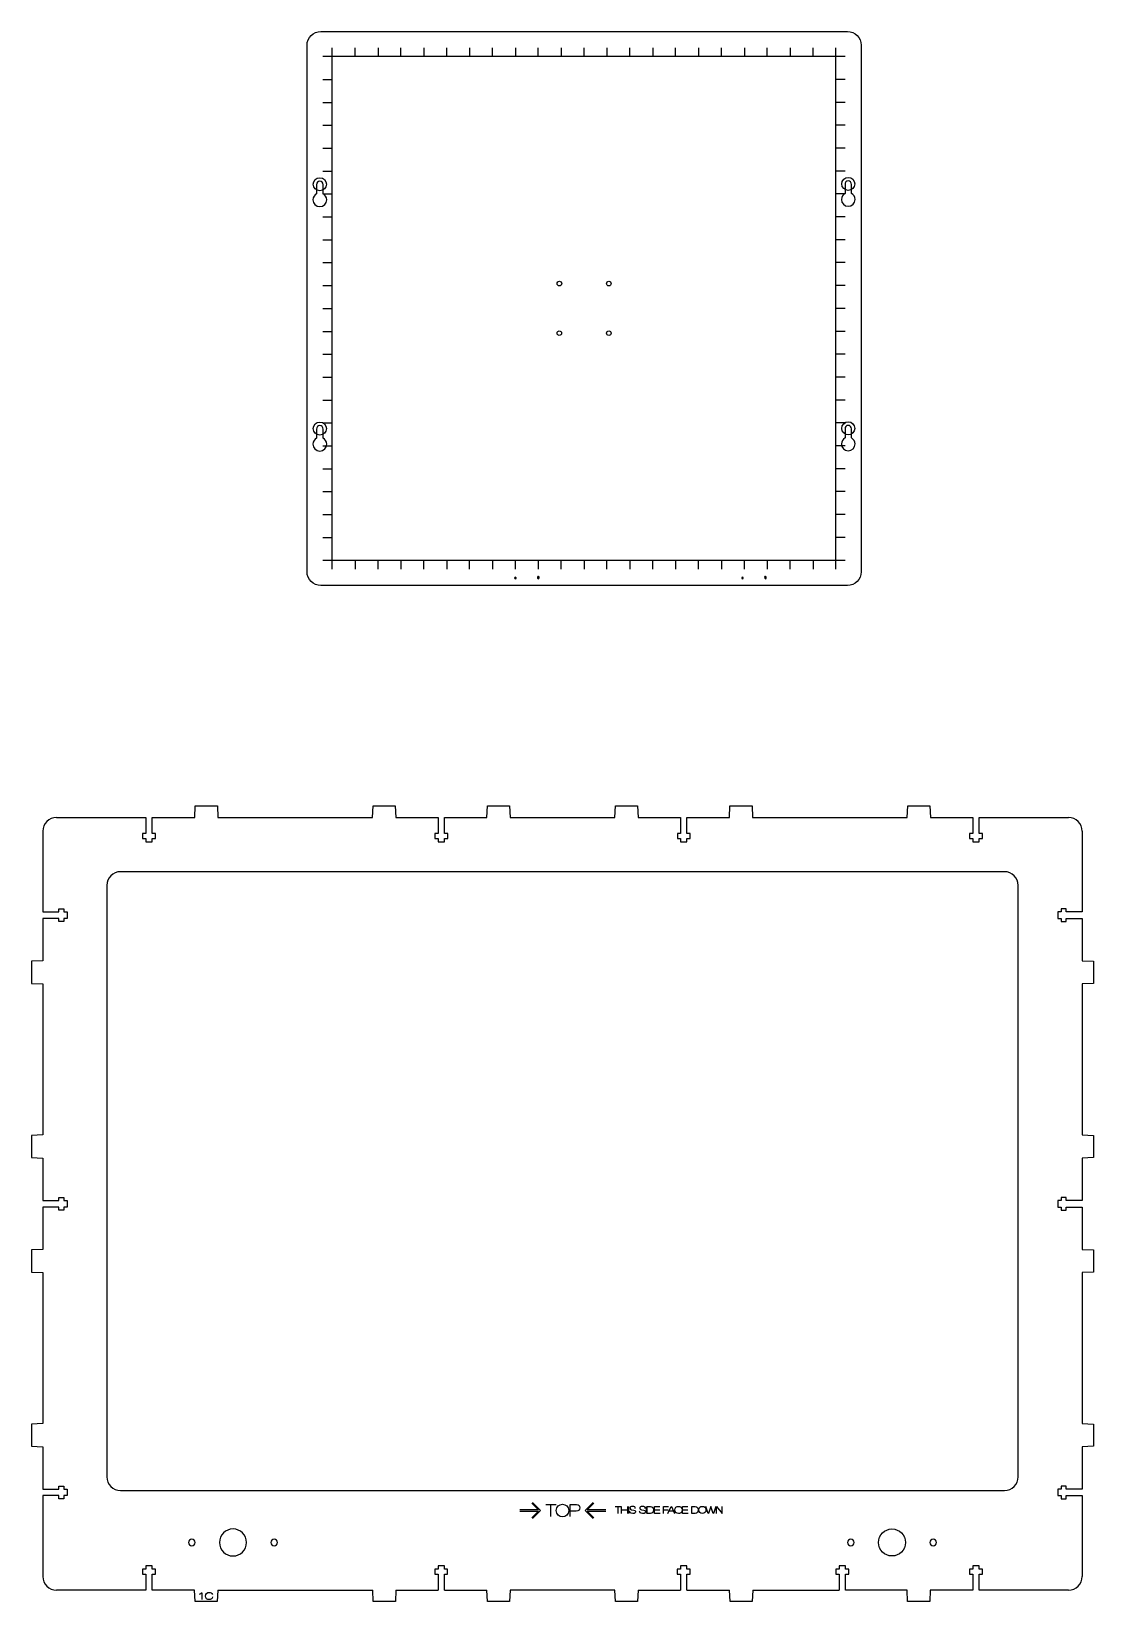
# Model space of a CAD drawing. Extents: x -1581 to 572, y -350 to 1591.
# Drawn here: x -1178 to -714, y 906 to 1591 of the extents above; entities that cross this region are included whole.
import ezdxf

# ---------------------------------------------------------------- set-up
doc = ezdxf.new("R2010")
doc.units = 0
doc.layers.add('Cuts', color=1, linetype='Continuous', lineweight=25, true_color=0xff0000)
doc.layers.add('Text', color=5, linetype='Continuous', lineweight=25, true_color=0x0000ff)
doc.layers.add('GRAPHIX', color=7, linetype='Continuous', true_color=0xffffff)

msp = doc.modelspace()

# ---------------------------------------------------------------- linework, layer by layer
at = {"layer": 'Cuts', "color": 1, "lineweight": 25, "true_color": 0xff0000}
for p, q in [((-1106.65, 1248.09), (-1106.45, 1253.07)), ((-1106.45, 1253.07), (-1096.76, 1253.07)), ((-1096.76, 1253.07), (-1096.55, 1248.09)), ((-1028.95, 1248.09), (-1028.74, 1253.07)), ((-1028.74, 1253.07), (-1019.05, 1253.07)), ((-1019.05, 1253.07), (-1018.85, 1248.09)), ((-978.98, 1248.09), (-978.77, 1253.07)), ((-978.77, 1253.07), (-969.08, 1253.07)), ((-969.08, 1253.07), (-968.88, 1248.09)), ((-923.08, 1248.09), (-922.88, 1253.07)), ((-922.88, 1253.07), (-913.19, 1253.07)), ((-913.19, 1253.07), (-912.98, 1248.09)), ((-873.1, 1248.09), (-872.89, 1253.07)), ((-872.89, 1253.07), (-863.2, 1253.07)), ((-863.2, 1253.07), (-863, 1248.09)), ((-795.41, 1248.09), (-795.2, 1253.07)), ((-795.2, 1253.07), (-785.51, 1253.07)), ((-785.51, 1253.07), (-785.31, 1248.09)), ((-1173, 1242.09), (-1173, 1206.8)), ((-1167, 1248.09), (-1128, 1248.09)), ((-1128, 1248.09), (-1128, 1241.07)), ((-1125.2, 1241.07), (-1125.2, 1248.09)), ((-1125.2, 1248.09), (-1106.65, 1248.09)), ((-1096.55, 1248.09), (-1028.95, 1248.09)), ((-1018.85, 1248.09), (-1000.33, 1248.09)), ((-1000.33, 1248.09), (-1000.33, 1241.07)), ((-997.53, 1241.07), (-997.53, 1248.09)), ((-997.53, 1248.09), (-978.98, 1248.09)), ((-968.88, 1248.09), (-923.08, 1248.09)), ((-912.98, 1248.09), (-894.43, 1248.09)), ((-894.43, 1248.09), (-894.43, 1241.07)), ((-891.63, 1241.07), (-891.63, 1248.09)), ((-891.63, 1248.09), (-873.1, 1248.09)), ((-863, 1248.09), (-795.41, 1248.09)), ((-785.31, 1248.09), (-766.76, 1248.09)), ((-766.76, 1248.09), (-766.76, 1241.07)), ((-763.96, 1241.07), (-763.96, 1248.09)), ((-763.96, 1248.09), (-725, 1248.09)), ((-719, 1242.09), (-719, 1206.8)), ((-1128, 1241.07), (-1129.4, 1241.07)), ((-1129.4, 1241.07), (-1129.4, 1238.87)), ((-1129.4, 1238.87), (-1128, 1238.87)), ((-1128, 1238.87), (-1128, 1237.43)), ((-1128, 1237.43), (-1125.2, 1237.43)), ((-1123.8, 1241.07), (-1125.2, 1241.07)), ((-1125.2, 1237.43), (-1125.2, 1238.87)), ((-1125.2, 1238.87), (-1123.8, 1238.87)), ((-1123.8, 1238.87), (-1123.8, 1241.07)), ((-1000.33, 1241.07), (-1001.73, 1241.07)), ((-1001.73, 1241.07), (-1001.73, 1238.87)), ((-1001.73, 1238.87), (-1000.33, 1238.87)), ((-1000.33, 1238.87), (-1000.33, 1237.43)), ((-1000.33, 1237.43), (-997.53, 1237.43)), ((-996.13, 1241.07), (-997.53, 1241.07)), ((-997.53, 1237.43), (-997.53, 1238.87)), ((-997.53, 1238.87), (-996.13, 1238.87)), ((-996.13, 1238.87), (-996.13, 1241.07)), ((-894.43, 1241.07), (-895.83, 1241.07)), ((-895.83, 1241.07), (-895.83, 1238.87)), ((-895.83, 1238.87), (-894.43, 1238.87)), ((-894.43, 1238.87), (-894.43, 1237.43)), ((-894.43, 1237.43), (-891.63, 1237.43)), ((-890.23, 1241.07), (-891.63, 1241.07)), ((-891.63, 1237.43), (-891.63, 1238.87)), ((-891.63, 1238.87), (-890.23, 1238.87)), ((-890.23, 1238.87), (-890.23, 1241.07)), ((-766.76, 1241.07), (-768.16, 1241.07)), ((-768.16, 1241.07), (-768.16, 1238.87)), ((-768.16, 1238.87), (-766.76, 1238.87)), ((-766.76, 1238.87), (-766.76, 1237.43)), ((-766.76, 1237.43), (-763.96, 1237.43)), ((-762.56, 1241.07), (-763.96, 1241.07)), ((-763.96, 1237.43), (-763.96, 1238.87)), ((-763.96, 1238.87), (-762.56, 1238.87)), ((-762.56, 1238.87), (-762.56, 1241.07)), ((-1165.98, 1206.8), (-1165.98, 1208.2)), ((-1165.98, 1208.2), (-1163.78, 1208.2)), ((-1163.78, 1208.2), (-1163.78, 1206.8)), ((-726.01, 1208.2), (-728.21, 1208.2)), ((-728.21, 1208.2), (-728.21, 1206.8)), ((-726.01, 1206.8), (-726.01, 1208.2)), ((-1173, 1206.8), (-1165.98, 1206.8)), ((-1165.98, 1204), (-1173, 1204)), ((-1173, 1204), (-1173, 1185.45)), ((-1165.98, 1202.6), (-1165.98, 1204)), ((-1163.78, 1202.6), (-1165.98, 1202.6)), ((-1163.78, 1206.8), (-1162.34, 1206.8)), ((-1162.34, 1204), (-1163.78, 1204)), ((-1163.78, 1204), (-1163.78, 1202.6)), ((-1162.34, 1206.8), (-1162.34, 1204)), ((-728.21, 1206.8), (-729.66, 1206.8)), ((-729.66, 1206.8), (-729.66, 1204)), ((-729.66, 1204), (-728.21, 1204)), ((-728.21, 1204), (-728.21, 1202.6)), ((-728.21, 1202.6), (-726.01, 1202.6)), ((-719, 1206.8), (-726.01, 1206.8)), ((-726.01, 1202.6), (-726.01, 1204)), ((-726.01, 1204), (-719, 1204)), ((-719, 1204), (-719, 1185.45)), ((-1173, 1185.45), (-1177.98, 1185.24)), ((-1177.98, 1185.24), (-1177.98, 1175.55)), ((-719, 1185.45), (-714.02, 1185.24)), ((-714.02, 1185.24), (-714.02, 1175.55)), ((-1177.98, 1175.55), (-1173, 1175.35)), ((-1173, 1175.35), (-1173, 1109.37)), ((-714.02, 1175.55), (-719, 1175.35)), ((-719, 1175.35), (-719, 1109.37)), ((-1173, 1109.37), (-1177.98, 1109.17)), ((-1177.98, 1109.17), (-1177.98, 1099.47)), ((-719, 1109.37), (-714.02, 1109.17)), ((-714.02, 1109.17), (-714.02, 1099.48)), ((-1177.98, 1099.47), (-1173, 1099.27)), ((-1173, 1099.27), (-1173, 1080.72)), ((-714.02, 1099.48), (-719, 1099.27)), ((-719, 1099.27), (-719, 1080.72)), ((-1173, 1080.72), (-1165.98, 1080.72)), ((-1165.98, 1077.92), (-1173, 1077.92)), ((-1173, 1077.92), (-1173, 1059.37)), ((-1165.98, 1080.72), (-1165.98, 1082.12)), ((-1165.98, 1082.12), (-1163.78, 1082.12)), ((-1165.98, 1076.52), (-1165.98, 1077.92)), ((-1163.78, 1082.12), (-1163.78, 1080.72)), ((-1163.78, 1080.72), (-1162.34, 1080.72)), ((-1162.34, 1077.92), (-1163.78, 1077.92)), ((-1163.78, 1077.92), (-1163.78, 1076.52)), ((-1162.34, 1080.72), (-1162.34, 1077.92)), ((-728.21, 1080.72), (-729.66, 1080.72)), ((-729.66, 1080.72), (-729.66, 1077.92)), ((-729.66, 1077.92), (-728.21, 1077.92)), ((-726.01, 1082.12), (-728.21, 1082.12)), ((-728.21, 1082.12), (-728.21, 1080.72)), ((-728.21, 1077.92), (-728.21, 1076.52)), ((-726.01, 1080.72), (-726.01, 1082.12)), ((-719, 1080.72), (-726.01, 1080.72)), ((-726.01, 1076.52), (-726.01, 1077.92)), ((-726.01, 1077.92), (-719, 1077.92)), ((-719, 1077.92), (-719, 1059.37)), ((-1163.78, 1076.52), (-1165.98, 1076.52)), ((-728.21, 1076.52), (-726.01, 1076.52)), ((-1173, 1059.37), (-1177.98, 1059.17)), ((-1177.98, 1059.17), (-1177.98, 1049.47)), ((-719, 1059.37), (-714.02, 1059.17)), ((-714.02, 1059.17), (-714.02, 1049.48)), ((-1177.98, 1049.47), (-1173, 1049.27)), ((-714.02, 1049.48), (-719, 1049.27)), ((-1173, 1049.27), (-1173, 983.29)), ((-719, 1049.27), (-719, 983.3)), ((-1173, 983.29), (-1177.98, 983.09)), ((-1177.98, 983.09), (-1177.98, 973.4)), ((-719, 983.3), (-714.02, 983.09)), ((-714.02, 983.09), (-714.02, 973.4)), ((-1177.98, 973.4), (-1173, 973.19)), ((-1173, 973.19), (-1173, 954.64)), ((-714.02, 973.4), (-719, 973.2)), ((-719, 973.2), (-719, 954.65)), ((-1173, 954.64), (-1165.98, 954.64)), ((-1165.98, 954.64), (-1165.98, 956.04)), ((-1165.98, 956.04), (-1163.78, 956.04)), ((-1163.78, 956.04), (-1163.78, 954.64)), ((-1163.78, 954.64), (-1162.34, 954.64)), ((-1162.34, 954.64), (-1162.34, 951.84)), ((-728.21, 954.65), (-729.66, 954.65)), ((-729.66, 954.65), (-729.66, 951.85)), ((-726.01, 956.05), (-728.21, 956.05)), ((-728.21, 956.05), (-728.21, 954.65)), ((-726.01, 954.65), (-726.01, 956.05)), ((-719, 954.65), (-726.01, 954.65)), ((-1165.98, 951.84), (-1173, 951.84)), ((-1173, 951.84), (-1173, 916.55)), ((-1165.98, 950.44), (-1165.98, 951.84)), ((-1163.78, 950.44), (-1165.98, 950.44)), ((-1162.34, 951.84), (-1163.78, 951.84)), ((-1163.78, 951.84), (-1163.78, 950.44)), ((-729.66, 951.85), (-728.21, 951.85)), ((-728.21, 951.85), (-728.21, 950.45)), ((-728.21, 950.45), (-726.01, 950.45)), ((-726.01, 950.45), (-726.01, 951.85)), ((-726.01, 951.85), (-719, 951.85)), ((-719, 951.85), (-719, 916.55)), ((-1128.04, 919.77), (-1129.44, 919.77)), ((-1129.44, 919.77), (-1129.44, 917.57)), ((-1125.24, 921.21), (-1128.04, 921.21)), ((-1128.04, 921.21), (-1128.04, 919.77)), ((-1125.24, 919.77), (-1125.24, 921.21)), ((-1123.84, 919.77), (-1125.24, 919.77)), ((-1123.84, 917.57), (-1123.84, 919.77)), ((-1000.37, 919.77), (-1001.77, 919.77)), ((-1001.77, 919.77), (-1001.77, 917.57)), ((-997.57, 921.21), (-1000.37, 921.21)), ((-1000.37, 921.21), (-1000.37, 919.77)), ((-997.57, 919.77), (-997.57, 921.21)), ((-996.17, 919.77), (-997.57, 919.77)), ((-996.17, 917.57), (-996.17, 919.77)), ((-894.47, 919.77), (-895.87, 919.77)), ((-895.87, 919.77), (-895.87, 917.57)), ((-891.67, 921.21), (-894.47, 921.21)), ((-894.47, 921.21), (-894.47, 919.77)), ((-891.67, 919.77), (-891.67, 921.21)), ((-890.27, 919.77), (-891.67, 919.77)), ((-890.27, 917.57), (-890.27, 919.77)), ((-825.19, 919.77), (-826.59, 919.77)), ((-826.59, 919.77), (-826.59, 917.57)), ((-822.39, 921.21), (-825.19, 921.21)), ((-825.19, 921.21), (-825.19, 919.77)), ((-822.39, 919.77), (-822.39, 921.21)), ((-820.99, 919.77), (-822.39, 919.77)), ((-820.99, 917.57), (-820.99, 919.77)), ((-766.8, 919.77), (-768.2, 919.77)), ((-768.2, 919.77), (-768.2, 917.57)), ((-764, 921.21), (-766.8, 921.21)), ((-766.8, 921.21), (-766.8, 919.77)), ((-764, 919.77), (-764, 921.21)), ((-762.59, 919.77), (-764, 919.77)), ((-762.59, 917.57), (-762.59, 919.77)), ((-1129.44, 917.57), (-1128.04, 917.57)), ((-1128.04, 917.57), (-1128.04, 910.55)), ((-1125.24, 910.55), (-1125.24, 917.57)), ((-1125.24, 917.57), (-1123.84, 917.57)), ((-1001.77, 917.57), (-1000.37, 917.57)), ((-1000.37, 917.57), (-1000.37, 910.55)), ((-997.57, 910.55), (-997.57, 917.57)), ((-997.57, 917.57), (-996.17, 917.57)), ((-895.87, 917.57), (-894.47, 917.57)), ((-894.47, 917.57), (-894.47, 910.55)), ((-891.67, 910.55), (-891.67, 917.57)), ((-891.67, 917.57), (-890.27, 917.57)), ((-826.59, 917.57), (-825.19, 917.57)), ((-825.19, 917.57), (-825.19, 910.55)), ((-822.39, 910.55), (-822.39, 917.57)), ((-822.39, 917.57), (-820.99, 917.57)), ((-768.2, 917.57), (-766.8, 917.57)), ((-766.8, 917.57), (-766.8, 910.55)), ((-764, 910.55), (-764, 917.57)), ((-764, 917.57), (-762.59, 917.57)), ((-1128.04, 910.55), (-1167, 910.55)), ((-1106.69, 910.55), (-1125.24, 910.55)), ((-1106.49, 905.57), (-1106.69, 910.55)), ((-1096.8, 905.57), (-1106.49, 905.57)), ((-1096.59, 910.55), (-1096.8, 905.57)), ((-1096.59, 910.55), (-1028.88, 910.55)), ((-1028.67, 905.57), (-1028.88, 910.55)), ((-1018.98, 905.57), (-1028.67, 905.57)), ((-1018.78, 910.55), (-1018.98, 905.57)), ((-1018.78, 910.55), (-1000.37, 910.55)), ((-997.57, 910.55), (-979.02, 910.55)), ((-978.81, 905.57), (-979.02, 910.55)), ((-969.12, 905.57), (-978.81, 905.57)), ((-968.92, 910.55), (-969.12, 905.57)), ((-941.98, 910.55), (-968.92, 910.55)), ((-923.12, 910.55), (-950.06, 910.55)), ((-922.92, 905.57), (-923.12, 910.55)), ((-913.22, 905.57), (-922.92, 905.57)), ((-913.02, 910.55), (-913.22, 905.57)), ((-913.02, 910.55), (-894.47, 910.55)), ((-891.67, 910.55), (-873.03, 910.55)), ((-872.82, 905.57), (-873.03, 910.55)), ((-863.13, 905.57), (-872.82, 905.57)), ((-862.92, 910.55), (-863.13, 905.57)), ((-862.92, 910.55), (-825.19, 910.55)), ((-795.45, 910.55), (-822.39, 910.55)), ((-795.24, 905.57), (-795.45, 910.55)), ((-785.55, 905.57), (-795.24, 905.57)), ((-785.35, 910.55), (-785.55, 905.57)), ((-766.8, 910.55), (-785.35, 910.55)), ((-725, 910.55), (-764, 910.55))]:
    msp.add_line(p, q, dxfattribs=at)
for points in [[(-1051.57, 1591.39), (-821.57, 1591.39)], [(-1057.58, 1355.39), (-1057.58, 1585.39)], [(-815.57, 1585.39), (-815.57, 1355.39)], [(-1053.39, 1524.45), (-1053.39, 1520.45)], [(-1050.59, 1520.45), (-1050.59, 1524.45)], [(-822.57, 1524.59), (-822.57, 1520.59)], [(-819.77, 1520.59), (-819.77, 1524.59)], [(-1053.39, 1417.72), (-1053.39, 1413.72)], [(-1050.59, 1413.72), (-1050.59, 1417.72)], [(-822.57, 1417.82), (-822.57, 1413.82)], [(-819.77, 1413.82), (-819.77, 1417.82)], [(-821.57, 1349.39), (-1051.57, 1349.39), (-1051.57, 1349.39)], [(-880.67, 1224.38), (-1139, 1224.38)], [(-753, 1224.38), (-1011.33, 1224.38)], [(-1145, 1218.38), (-1145, 960.13)], [(-747, 960.13), (-747, 1218.38), (-747, 1218.38)], [(-1139, 954.13), (-880.67, 954.13)], [(-1011.33, 954.13), (-753, 954.13)]]:
    msp.add_lwpolyline(points, dxfattribs=at)
for points in [[(-1057.58, 1585.39), (-1057.58, 1588.71), (-1054.89, 1591.39), (-1051.57, 1591.39)], [(-821.57, 1591.39), (-818.26, 1591.39), (-815.57, 1588.71), (-815.57, 1585.39)], [(-1051.99, 1525.95), (-1052.82, 1525.95), (-1053.39, 1525.28), (-1053.39, 1524.45)], [(-1050.59, 1524.45), (-1050.59, 1525.28), (-1051.16, 1525.95), (-1051.99, 1525.95)], [(-821.17, 1526.09), (-821.99, 1526.09), (-822.57, 1525.42), (-822.57, 1524.59)], [(-819.77, 1524.59), (-819.77, 1525.42), (-820.34, 1526.09), (-821.17, 1526.09)], [(-1053.39, 1520.45), (-1054.28, 1519.93), (-1054.99, 1518.96), (-1054.99, 1517.85)], [(-1054.99, 1517.85), (-1054.99, 1516.2), (-1053.65, 1514.85), (-1051.99, 1514.85)], [(-1051.99, 1514.85), (-1050.33, 1514.85), (-1048.99, 1516.2), (-1048.99, 1517.85)], [(-1048.99, 1517.85), (-1048.99, 1518.96), (-1049.69, 1519.93), (-1050.59, 1520.45)], [(-822.57, 1520.59), (-823.46, 1520.07), (-824.17, 1519.11), (-824.17, 1518)], [(-824.17, 1518), (-824.17, 1516.34), (-822.82, 1515), (-821.17, 1515)], [(-821.17, 1515), (-819.51, 1515), (-818.17, 1516.34), (-818.17, 1518)], [(-818.17, 1518), (-818.17, 1519.11), (-818.87, 1520.07), (-819.77, 1520.59)], [(-948.34, 1481.24), (-948.34, 1481.79), (-947.89, 1482.24), (-947.34, 1482.24)], [(-947.34, 1482.24), (-946.79, 1482.24), (-946.34, 1481.79), (-946.34, 1481.24)], [(-926.74, 1481.24), (-926.74, 1481.79), (-926.3, 1482.24), (-925.74, 1482.24)], [(-925.74, 1482.24), (-925.19, 1482.24), (-924.74, 1481.79), (-924.74, 1481.24)], [(-947.34, 1480.24), (-947.89, 1480.24), (-948.34, 1480.69), (-948.34, 1481.24)], [(-946.34, 1481.24), (-946.34, 1480.69), (-946.79, 1480.24), (-947.34, 1480.24)], [(-925.74, 1480.24), (-926.3, 1480.24), (-926.74, 1480.69), (-926.74, 1481.24)], [(-924.74, 1481.24), (-924.74, 1480.69), (-925.19, 1480.24), (-925.74, 1480.24)], [(-948.4, 1459.58), (-948.4, 1460.13), (-947.95, 1460.58), (-947.4, 1460.58)], [(-947.4, 1458.58), (-947.95, 1458.58), (-948.4, 1459.03), (-948.4, 1459.58)], [(-947.4, 1460.58), (-946.85, 1460.58), (-946.4, 1460.13), (-946.4, 1459.58)], [(-946.4, 1459.58), (-946.4, 1459.03), (-946.85, 1458.58), (-947.4, 1458.58)], [(-926.74, 1459.58), (-926.74, 1460.13), (-926.3, 1460.58), (-925.74, 1460.58)], [(-925.74, 1458.58), (-926.3, 1458.58), (-926.74, 1459.03), (-926.74, 1459.58)], [(-925.74, 1460.58), (-925.19, 1460.58), (-924.74, 1460.13), (-924.74, 1459.58)], [(-924.74, 1459.58), (-924.74, 1459.03), (-925.19, 1458.58), (-925.74, 1458.58)], [(-1053.39, 1413.72), (-1054.28, 1413.2), (-1054.99, 1412.23), (-1054.99, 1411.12)], [(-1051.99, 1419.22), (-1052.82, 1419.22), (-1053.39, 1418.55), (-1053.39, 1417.72)], [(-1050.59, 1417.72), (-1050.59, 1418.55), (-1051.16, 1419.22), (-1051.99, 1419.22)], [(-1048.99, 1411.12), (-1048.99, 1412.23), (-1049.69, 1413.2), (-1050.59, 1413.72)], [(-822.57, 1413.82), (-823.46, 1413.3), (-824.17, 1412.33), (-824.17, 1411.22)], [(-821.17, 1419.32), (-821.99, 1419.32), (-822.57, 1418.65), (-822.57, 1417.82)], [(-819.77, 1417.82), (-819.77, 1418.65), (-820.34, 1419.32), (-821.17, 1419.32)], [(-818.17, 1411.22), (-818.17, 1412.33), (-818.87, 1413.3), (-819.77, 1413.82)], [(-1054.99, 1411.12), (-1054.99, 1409.46), (-1053.65, 1408.12), (-1051.99, 1408.12)], [(-1051.99, 1408.12), (-1050.33, 1408.12), (-1048.99, 1409.46), (-1048.99, 1411.12)], [(-824.17, 1411.22), (-824.17, 1409.57), (-822.82, 1408.22), (-821.17, 1408.22)], [(-821.17, 1408.22), (-819.51, 1408.22), (-818.17, 1409.57), (-818.17, 1411.22)], [(-1051.57, 1349.39), (-1054.89, 1349.39), (-1057.58, 1352.08), (-1057.58, 1355.39)], [(-815.57, 1355.39), (-815.57, 1352.08), (-818.26, 1349.39), (-821.57, 1349.39)], [(-1167, 1248.09), (-1170.3, 1248.09), (-1173, 1245.38), (-1173, 1242.09)], [(-719, 1242.09), (-719, 1245.39), (-721.7, 1248.09), (-725, 1248.09)], [(-1139, 1224.38), (-1142.3, 1224.38), (-1145, 1221.68), (-1145, 1218.38)], [(-747, 1218.38), (-747, 1221.68), (-749.7, 1224.38), (-753, 1224.38)], [(-1145, 960.13), (-1145, 956.83), (-1142.3, 954.13), (-1139, 954.13)], [(-753, 954.13), (-749.7, 954.13), (-747, 956.83), (-747, 960.13)], [(-1107.92, 932.82), (-1108.71, 932.82), (-1109.35, 932.18), (-1109.35, 931.39)], [(-1106.5, 931.39), (-1106.5, 932.18), (-1107.14, 932.82), (-1107.92, 932.82)], [(-1089.92, 937.29), (-1093.18, 937.29), (-1095.82, 934.65), (-1095.82, 931.39)], [(-1084.02, 931.39), (-1084.02, 934.65), (-1086.66, 937.29), (-1089.92, 937.29)], [(-1071.92, 932.82), (-1072.71, 932.82), (-1073.35, 932.18), (-1073.35, 931.39)], [(-1070.5, 931.39), (-1070.5, 932.18), (-1071.14, 932.82), (-1071.92, 932.82)], [(-820.08, 932.82), (-820.86, 932.82), (-821.5, 932.18), (-821.5, 931.39)], [(-818.65, 931.39), (-818.65, 932.18), (-819.29, 932.82), (-820.08, 932.82)], [(-807.98, 931.39), (-807.98, 934.65), (-805.33, 937.29), (-802.08, 937.29)], [(-802.08, 937.29), (-798.82, 937.29), (-796.18, 934.65), (-796.18, 931.39)], [(-784.08, 932.82), (-784.86, 932.82), (-785.5, 932.18), (-785.5, 931.39)], [(-782.65, 931.39), (-782.65, 932.18), (-783.29, 932.82), (-784.08, 932.82)], [(-1109.35, 931.39), (-1109.35, 930.6), (-1108.71, 929.97), (-1107.92, 929.97)], [(-1107.92, 929.97), (-1107.14, 929.97), (-1106.5, 930.6), (-1106.5, 931.39)], [(-1095.82, 931.39), (-1095.82, 928.13), (-1093.18, 925.49), (-1089.92, 925.49)], [(-1089.92, 925.49), (-1086.66, 925.49), (-1084.02, 928.13), (-1084.02, 931.39)], [(-1073.35, 931.39), (-1073.35, 930.6), (-1072.71, 929.97), (-1071.92, 929.97)], [(-1071.92, 929.97), (-1071.14, 929.97), (-1070.5, 930.6), (-1070.5, 931.39)], [(-821.5, 931.39), (-821.5, 930.6), (-820.86, 929.97), (-820.08, 929.97)], [(-820.08, 929.97), (-819.29, 929.97), (-818.65, 930.6), (-818.65, 931.39)], [(-802.08, 925.49), (-805.33, 925.49), (-807.98, 928.13), (-807.98, 931.39)], [(-796.18, 931.39), (-796.18, 928.13), (-798.82, 925.49), (-802.08, 925.49)], [(-785.5, 931.39), (-785.5, 930.6), (-784.86, 929.97), (-784.08, 929.97)], [(-784.08, 929.97), (-783.29, 929.97), (-782.65, 930.6), (-782.65, 931.39)], [(-1173, 916.55), (-1173, 913.25), (-1170.3, 910.55), (-1167, 910.55)], [(-725, 910.55), (-721.7, 910.55), (-719, 913.25), (-719, 916.55)]]:
    msp.add_open_spline(points, degree=3, dxfattribs=at)
at = {"layer": 'GRAPHIX', "color": 7, "true_color": 0xffffff}
for points in [[(-1054.84, 1524.65), (-1054.84, 1526.22), (-1053.56, 1527.5), (-1051.99, 1527.5)], [(-1051.99, 1521.8), (-1053.56, 1521.8), (-1054.84, 1523.07), (-1054.84, 1524.65)], [(-1051.99, 1527.5), (-1050.41, 1527.5), (-1049.14, 1526.22), (-1049.14, 1524.65)], [(-1049.14, 1524.65), (-1049.14, 1523.07), (-1050.41, 1521.8), (-1051.99, 1521.8)], [(-824.02, 1524.79), (-824.02, 1526.37), (-822.74, 1527.64), (-821.17, 1527.64)], [(-821.17, 1521.94), (-822.74, 1521.94), (-824.02, 1523.22), (-824.02, 1524.79)], [(-821.17, 1527.64), (-819.59, 1527.64), (-818.32, 1526.37), (-818.32, 1524.79)], [(-818.32, 1524.79), (-818.32, 1523.22), (-819.59, 1521.94), (-821.17, 1521.94)], [(-1054.84, 1417.92), (-1054.84, 1419.49), (-1053.56, 1420.77), (-1051.99, 1420.77)], [(-1051.99, 1420.77), (-1050.41, 1420.77), (-1049.14, 1419.49), (-1049.14, 1417.92)], [(-824.02, 1418.02), (-824.02, 1419.59), (-822.74, 1420.87), (-821.17, 1420.87)], [(-821.17, 1420.87), (-819.59, 1420.87), (-818.32, 1419.59), (-818.32, 1418.02)], [(-1051.99, 1415.07), (-1053.56, 1415.07), (-1054.84, 1416.34), (-1054.84, 1417.92)], [(-1049.14, 1417.92), (-1049.14, 1416.34), (-1050.41, 1415.07), (-1051.99, 1415.07)], [(-821.17, 1415.17), (-822.74, 1415.17), (-824.02, 1416.44), (-824.02, 1418.02)], [(-818.32, 1418.02), (-818.32, 1416.44), (-819.59, 1415.17), (-821.17, 1415.17)]]:
    msp.add_open_spline(points, degree=3, dxfattribs=at)
at = {"layer": 'Text', "color": 5, "lineweight": 25, "true_color": 0x0000ff}
for points in [[(-1046.58, 1356.54), (-1046.58, 1584.24)], [(-1036.58, 1580.39), (-1036.58, 1584.24)], [(-1026.58, 1584.24), (-1026.58, 1580.39)], [(-1016.58, 1580.39), (-1016.58, 1584.24)], [(-1006.58, 1584.24), (-1006.58, 1580.39)], [(-996.57, 1580.39), (-996.57, 1584.24)], [(-986.57, 1584.24), (-986.57, 1580.39)], [(-976.57, 1580.39), (-976.57, 1584.24)], [(-966.57, 1584.24), (-966.57, 1580.39)], [(-956.57, 1580.39), (-956.57, 1584.24)], [(-946.57, 1584.24), (-946.57, 1580.39)], [(-936.57, 1580.39), (-936.57, 1584.24)], [(-926.57, 1584.24), (-926.57, 1580.39)], [(-916.57, 1580.39), (-916.57, 1584.24)], [(-906.57, 1584.24), (-906.57, 1580.39)], [(-896.57, 1580.39), (-896.57, 1584.24)], [(-886.57, 1584.24), (-886.57, 1580.39)], [(-876.57, 1580.39), (-876.57, 1584.24)], [(-866.57, 1584.24), (-866.57, 1580.39)], [(-856.57, 1580.39), (-856.57, 1584.24)], [(-846.57, 1584.24), (-846.57, 1580.39)], [(-836.57, 1580.39), (-836.57, 1584.24)], [(-826.57, 1356.54), (-826.57, 1584.24)], [(-822.51, 1580.39), (-1050.64, 1580.39)], [(-1050.64, 1570.39), (-1046.58, 1570.39)], [(-822.51, 1570.39), (-826.57, 1570.39)], [(-1050.64, 1560.39), (-1046.58, 1560.39)], [(-822.51, 1560.39), (-826.57, 1560.39)], [(-1050.64, 1550.39), (-1046.58, 1550.39)], [(-822.51, 1550.39), (-826.57, 1550.39)], [(-1050.64, 1540.39), (-1046.58, 1540.39)], [(-822.51, 1540.39), (-826.57, 1540.39)], [(-1050.64, 1530.39), (-1046.58, 1530.39)], [(-822.51, 1530.39), (-826.57, 1530.39)], [(-1050.64, 1520.39), (-1046.58, 1520.39)], [(-822.51, 1520.39), (-826.57, 1520.39)], [(-1050.64, 1510.39), (-1046.58, 1510.39)], [(-822.51, 1510.39), (-826.57, 1510.39)], [(-1050.64, 1500.39), (-1046.58, 1500.39)], [(-822.51, 1500.39), (-826.57, 1500.39)], [(-1050.64, 1490.39), (-1046.58, 1490.39)], [(-822.51, 1490.39), (-826.57, 1490.39)], [(-1050.64, 1480.39), (-1046.58, 1480.39)], [(-822.51, 1480.39), (-826.57, 1480.39)], [(-1050.64, 1470.39), (-1046.58, 1470.39)], [(-822.51, 1470.39), (-826.57, 1470.39)], [(-1050.64, 1460.39), (-1046.58, 1460.39)], [(-822.51, 1460.39), (-826.57, 1460.39)], [(-1050.64, 1450.39), (-1046.58, 1450.39)], [(-822.51, 1450.39), (-826.57, 1450.39)], [(-1050.64, 1440.39), (-1046.58, 1440.39)], [(-822.51, 1440.39), (-826.57, 1440.39)], [(-1050.64, 1430.39), (-1046.58, 1430.39)], [(-822.51, 1430.39), (-826.57, 1430.39)], [(-1050.64, 1420.39), (-1046.58, 1420.39)], [(-822.51, 1420.39), (-826.57, 1420.39)], [(-1050.64, 1410.39), (-1046.58, 1410.39)], [(-822.51, 1410.39), (-826.57, 1410.39)], [(-1050.64, 1400.39), (-1046.58, 1400.39)], [(-822.51, 1400.39), (-826.57, 1400.39)], [(-1050.64, 1390.39), (-1046.58, 1390.39)], [(-822.51, 1390.39), (-826.57, 1390.39)], [(-1050.64, 1380.39), (-1046.58, 1380.39)], [(-822.51, 1380.39), (-826.57, 1380.39)], [(-1050.64, 1370.39), (-1046.58, 1370.39)], [(-822.51, 1370.39), (-826.57, 1370.39)], [(-1050.64, 1360.39), (-822.51, 1360.39)], [(-1036.58, 1360.39), (-1036.58, 1356.54)], [(-1026.58, 1356.54), (-1026.58, 1360.39)], [(-1016.58, 1360.39), (-1016.58, 1356.54)], [(-1006.58, 1356.54), (-1006.58, 1360.39)], [(-996.57, 1360.39), (-996.57, 1356.54)], [(-986.57, 1356.54), (-986.57, 1360.39)], [(-976.57, 1360.39), (-976.57, 1356.54)], [(-966.57, 1356.54), (-966.57, 1360.39)], [(-956.57, 1360.39), (-956.57, 1356.54)], [(-946.57, 1356.54), (-946.57, 1360.39)], [(-936.57, 1360.39), (-936.57, 1356.54)], [(-926.57, 1356.54), (-926.57, 1360.39)], [(-916.57, 1360.39), (-916.57, 1356.54)], [(-906.57, 1356.54), (-906.57, 1360.39)], [(-896.57, 1360.39), (-896.57, 1356.54)], [(-886.57, 1356.54), (-886.57, 1360.39)], [(-876.57, 1360.39), (-876.57, 1356.54)], [(-866.57, 1356.54), (-866.57, 1360.39)], [(-856.57, 1360.39), (-856.57, 1356.54)], [(-846.57, 1356.54), (-846.57, 1360.39)], [(-836.57, 1360.39), (-836.57, 1356.54)], [(-959.45, 948.59), (-956.46, 945.6), (-964.63, 945.6)], [(-959.08, 948.82), (-955.6, 945.35), (-959.08, 941.87)], [(-953.25, 947.95), (-948.75, 947.95)], [(-951.07, 942.74), (-951.07, 947.9)], [(-942.69, 942.74), (-942.69, 947.95), (-939.9, 947.95)], [(-932.62, 941.87), (-936.1, 945.35), (-932.62, 948.82)], [(-927.07, 945.59), (-935.24, 945.59), (-932.24, 948.6)], [(-922.94, 947.11), (-920.34, 947.11)], [(-921.63, 944.09), (-921.63, 947.11)], [(-920.17, 944.09), (-920.17, 947.11)], [(-917.58, 947.11), (-917.58, 944.09)], [(-917.15, 947.11), (-917.15, 944.09)], [(-909.48, 947.11), (-909.48, 944.09)], [(-909.02, 947.11), (-907.55, 947.11)], [(-907.55, 944.09), (-909.02, 944.09), (-909.02, 947.11), (-909.02, 947.11)], [(-903.39, 944.09), (-905.77, 944.09), (-905.77, 947.11), (-903.42, 947.11)], [(-901.85, 944.09), (-901.85, 947.11), (-899.73, 947.11)], [(-899.94, 944.09), (-898.55, 947.11), (-898.44, 947.11), (-897.05, 944.09)], [(-891.17, 944.09), (-893.55, 944.09), (-893.55, 947.11), (-891.19, 947.11)], [(-889.52, 947.11), (-888.04, 947.11)], [(-888.04, 944.09), (-889.52, 944.09), (-889.52, 947.11), (-889.52, 947.11)], [(-879.08, 947.11), (-880.09, 944.09), (-880.2, 944.09), (-881.24, 947.09), (-881.25, 947.09), (-882.28, 944.09), (-882.39, 944.09), (-883.4, 947.11)], [(-878.78, 944.09), (-878.78, 947.11), (-878.67, 947.11), (-876.29, 944.09), (-876.2, 944.09), (-876.2, 947.11)], [(-964.63, 945.1), (-956.46, 945.1), (-959.46, 942.09)], [(-940.1, 945.11), (-942.69, 945.12)], [(-932.25, 942.1), (-935.24, 945.09), (-927.07, 945.09)], [(-920.17, 945.7), (-917.58, 945.7)], [(-915.8, 945.71), (-914.8, 945.54)], [(-911.48, 945.71), (-910.48, 945.54)], [(-905.77, 945.7), (-903.52, 945.7)], [(-901.85, 945.7), (-899.86, 945.7)], [(-897.51, 945.08), (-899.48, 945.08)], [(-893.55, 945.7), (-891.29, 945.7)], [(-1103.67, 909.41), (-1103.56, 909.41), (-1103.56, 906.43)]]:
    msp.add_lwpolyline(points, dxfattribs=at)
for points in [[(-966.6, 1353.05), (-966.78, 1352.99), (-966.91, 1352.87), (-966.91, 1352.68)], [(-966.91, 1352.68), (-966.91, 1352.51), (-966.81, 1352.34), (-966.56, 1352.34)], [(-966.2, 1352.67), (-966.2, 1352.88), (-966.36, 1352.99), (-966.6, 1353.05)], [(-966.56, 1352.34), (-966.33, 1352.34), (-966.2, 1352.49), (-966.2, 1352.67)], [(-956.95, 1353.08), (-956.97, 1353.05), (-956.98, 1353.02), (-956.98, 1352.98)], [(-956.98, 1352.98), (-956.98, 1352.63), (-956.85, 1352.36), (-956.55, 1352.36)], [(-956.55, 1353.3), (-956.73, 1353.3), (-956.88, 1353.21), (-956.95, 1353.08)], [(-956.15, 1352.86), (-956.15, 1353.12), (-956.3, 1353.3), (-956.55, 1353.3)], [(-956.55, 1352.36), (-956.32, 1352.36), (-956.15, 1352.56), (-956.15, 1352.86)], [(-867.41, 1353.05), (-867.59, 1352.99), (-867.73, 1352.87), (-867.73, 1352.68)], [(-867.73, 1352.68), (-867.73, 1352.51), (-867.63, 1352.34), (-867.38, 1352.34)], [(-867.02, 1352.67), (-867.01, 1352.88), (-867.17, 1352.99), (-867.41, 1353.05)], [(-867.38, 1352.34), (-867.15, 1352.34), (-867.02, 1352.49), (-867.02, 1352.67)], [(-857.77, 1353.08), (-857.78, 1353.05), (-857.79, 1353.02), (-857.79, 1352.98)], [(-857.79, 1352.98), (-857.79, 1352.63), (-857.66, 1352.36), (-857.37, 1352.36)], [(-857.36, 1353.3), (-857.55, 1353.3), (-857.7, 1353.21), (-857.77, 1353.08)], [(-857.37, 1352.36), (-857.13, 1352.36), (-856.97, 1352.56), (-856.97, 1352.86)], [(-856.97, 1352.86), (-856.97, 1353.12), (-857.12, 1353.3), (-857.36, 1353.3)], [(-948.7, 945.35), (-948.7, 947.07), (-947.49, 948.07), (-946, 948.07)], [(-946, 948.07), (-944.51, 948.07), (-943.3, 947.07), (-943.3, 945.35)], [(-938.45, 946.53), (-938.45, 945.83), (-938.81, 945.11), (-940.1, 945.11)], [(-939.9, 947.95), (-938.79, 947.95), (-938.45, 947.31), (-938.45, 946.53)], [(-915.43, 947.17), (-916.2, 947.17), (-916.55, 946.89), (-916.55, 946.4)], [(-914.19, 946.26), (-914.22, 946.73), (-914.42, 947.17), (-915.43, 947.17)], [(-911.11, 947.17), (-911.87, 947.17), (-912.22, 946.89), (-912.22, 946.4)], [(-909.86, 946.26), (-909.89, 946.73), (-910.1, 947.17), (-911.11, 947.17)], [(-907.55, 947.11), (-906.71, 947.11), (-906.29, 946.5), (-906.29, 945.6)], [(-896.93, 945.6), (-896.93, 946.59), (-896.22, 947.17), (-895.36, 947.17)], [(-895.36, 947.17), (-894.65, 947.17), (-894.08, 946.88), (-893.92, 946.23)], [(-888.04, 947.11), (-887.21, 947.11), (-886.78, 946.5), (-886.78, 945.6)], [(-886.47, 945.6), (-886.47, 946.59), (-885.77, 947.17), (-884.9, 947.17)], [(-884.9, 947.17), (-884.04, 947.17), (-883.34, 946.59), (-883.34, 945.6)], [(-946, 942.62), (-947.49, 942.62), (-948.7, 943.62), (-948.7, 945.35)], [(-943.3, 945.35), (-943.3, 943.62), (-944.51, 942.62), (-946, 942.62)], [(-915.31, 944.02), (-916.51, 944.02), (-916.65, 944.65), (-916.65, 945.08)], [(-916.55, 946.4), (-916.55, 945.98), (-916.3, 945.81), (-915.8, 945.71)], [(-914.11, 944.87), (-914.11, 944.53), (-914.27, 944.02), (-915.31, 944.02)], [(-914.8, 945.54), (-914.34, 945.44), (-914.11, 945.24), (-914.11, 944.87)], [(-910.99, 944.02), (-912.19, 944.02), (-912.32, 944.65), (-912.33, 945.08)], [(-912.22, 946.4), (-912.22, 945.98), (-911.98, 945.81), (-911.48, 945.71)], [(-909.79, 944.87), (-909.79, 944.53), (-909.95, 944.02), (-910.99, 944.02)], [(-910.48, 945.54), (-910.01, 945.44), (-909.79, 945.24), (-909.79, 944.87)], [(-906.29, 945.6), (-906.29, 944.69), (-906.71, 944.09), (-907.55, 944.09)], [(-895.36, 944.02), (-896.22, 944.02), (-896.93, 944.6), (-896.93, 945.6)], [(-893.85, 945.23), (-893.94, 944.42), (-894.66, 944.02), (-895.36, 944.02)], [(-886.78, 945.6), (-886.78, 944.69), (-887.21, 944.09), (-888.04, 944.09)], [(-884.9, 944.02), (-885.77, 944.02), (-886.47, 944.6), (-886.47, 945.6)], [(-883.34, 945.6), (-883.34, 944.6), (-884.04, 944.02), (-884.9, 944.02)], [(-1104.61, 908.85), (-1104.15, 908.96), (-1103.85, 909.2), (-1103.67, 909.41)], [(-1101.92, 908.01), (-1101.92, 909.01), (-1101.22, 909.59), (-1100.36, 909.59)], [(-1100.36, 906.43), (-1101.22, 906.43), (-1101.92, 907.01), (-1101.92, 908.01)], [(-1100.36, 909.59), (-1099.64, 909.59), (-1099.07, 909.29), (-1098.91, 908.64)], [(-1098.84, 907.64), (-1098.93, 906.84), (-1099.66, 906.43), (-1100.36, 906.43)]]:
    msp.add_open_spline(points, degree=3, dxfattribs=at)

doc.saveas('drawing.dxf')
